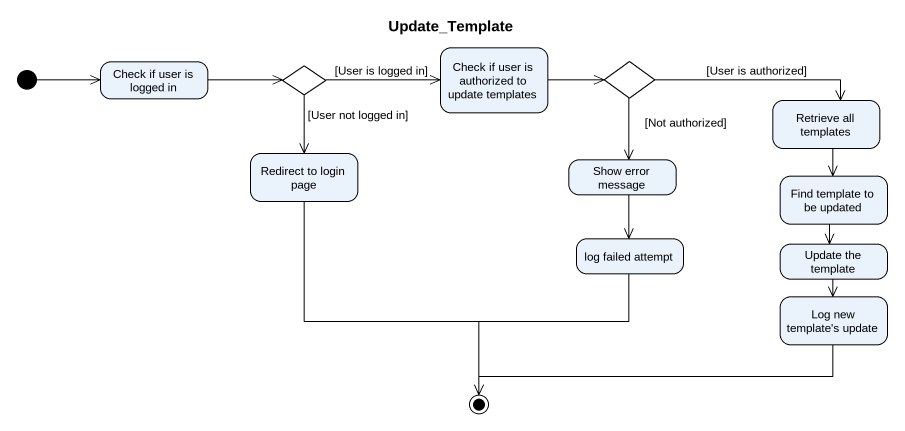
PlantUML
@startuml
title Update_Template
hide empty description
state "Check if user is logged in" as Check_if_user_is_logged_in
state choice1 <<choice>>
state "Check if user is authorized to update templates" as Check_if_user_is_authorized
state choice2 <<choice>>
state "Retrieve all templates" as Retrieve_all_templates
state "Redirect to login page" as Redirect_to_login_page
state "Show error message" as Show_error_message
state "Find template to be updated" as Find_template_to_be_updated
state "log failed attempt" as log_failed_attempt
state "Update the template" as Update_the_template
state "Log new template's update" as Log_new_template_s_update
[*] -right-> Check_if_user_is_logged_in
Check_if_user_is_logged_in -right-> choice1
choice1 -right-> Check_if_user_is_authorized : [User is logged in]
choice1 --> Redirect_to_login_page : [User not logged in]
Check_if_user_is_authorized -right-> choice2
choice2 -right-> Retrieve_all_templates : [User is authorized]
choice2 --> Show_error_message : [Not authorized]
Retrieve_all_templates --> Find_template_to_be_updated
Show_error_message --> log_failed_attempt
Find_template_to_be_updated --> Update_the_template
Update_the_template --> Log_new_template_s_update
Redirect_to_login_page --> [*]
log_failed_attempt --> [*]
Log_new_template_s_update -left-> [*]
@enduml
